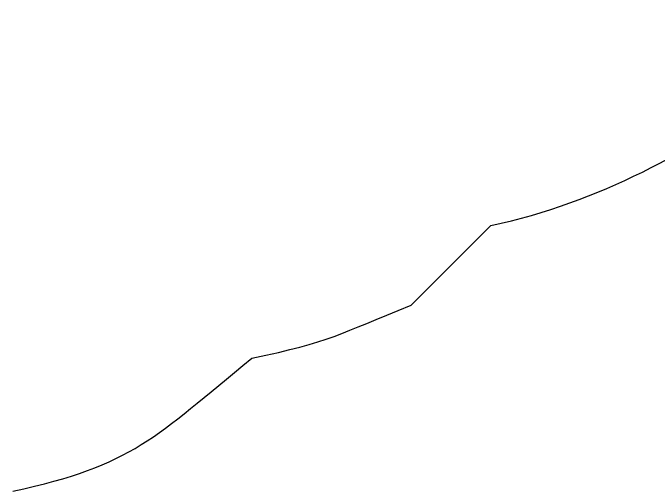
# Model space of a CAD drawing. Extents: x -149 to 150, y -212 to 234.
# Drawn here: x -92.038 to -89.98, y -18.783 to -17.259 of the extents above; entities that cross this region are included whole.
import ezdxf

# ---------------------------------------------------------------- set-up
doc = ezdxf.new("R2010")
doc.units = 0
doc.header["$MEASUREMENT"] = 0
doc.layers.add('EBENE_1', color=7, linetype='CONTINUOUS')

msp = doc.modelspace()

# ---------------------------------------------------------------- linework, layer by layer
at = {"layer": 'EBENE_1', "color": 250}
msp.add_open_spline([(-92.038, -18.7828), (-91.6535, -18.7017), (-91.585, -18.6102), (-91.2759, -18.3595), (-91.2759, -18.3595), (-91.0231, -18.3062), (-90.9992, -18.2828), (-90.7679, -18.1901), (-90.7679, -18.1901), (-90.7679, -18.1901), (-90.5139, -17.9362), (-90.5139, -17.9362), (-90.5139, -17.9362), (-90.1574, -17.8611), (-89.8919, -17.6981), (-89.5826, -17.5128), (-89.5826, -17.5128), (-89.5826, -17.5128), (-88.7359, -17.5128), (-88.7359, -17.5128), (-88.7359, -17.5128), (-88.6627, -17.4874), (-88.0596, -17.2588), (-88.0586, -17.2588), (-88.0586, -17.2588), (-88.0586, -17.2588), (-87.6352, -17.2587), (-87.6352, -17.2587), (-87.6352, -17.2587), (-87.6301, -17.2612), (-87.3954, -17.3384), (-87.3812, -17.3435), (-87.3812, -17.3435), (-87.3812, -17.3435), (-87.0426, -17.3434), (-87.0426, -17.3434), (-87.0426, -17.3434), (-87.0374, -17.3457), (-86.8027, -17.4231), (-86.7886, -17.4281), (-86.7886, -17.4281), (-86.7886, -17.4281), (-86.5346, -17.4282), (-86.5346, -17.4282), (-86.5346, -17.4282), (-86.5295, -17.4305), (-86.2947, -17.5076), (-86.2807, -17.5128), (-86.2807, -17.5128), (-86.2807, -17.5128), (-85.9419, -17.5127), (-85.9419, -17.5127), (-85.9419, -17.5127), (-85.9368, -17.5152), (-85.7022, -17.5923), (-85.6879, -17.5975), (-85.6879, -17.5975), (-85.6879, -17.5975), (-85.0106, -17.5975), (-85.0106, -17.5975), (-85.0106, -17.5975), (-84.5623, -17.7428), (-84.0195, -17.7908), (-83.5712, -17.9361), (-83.5712, -17.9361), (-83.5712, -17.9361), (-83.2326, -17.9362), (-83.2326, -17.9362)], degree=3, knots=[0, 0, 0, 0, 0.055556, 0.055556, 0.055556, 0.055556, 0.111111, 0.111111, 0.111111, 0.111111, 0.166667, 0.166667, 0.166667, 0.166667, 0.222222, 0.222222, 0.222222, 0.222222, 0.277778, 0.277778, 0.277778, 0.277778, 0.333333, 0.333333, 0.333333, 0.333333, 0.388889, 0.388889, 0.388889, 0.388889, 0.444444, 0.444444, 0.444444, 0.444444, 0.5, 0.5, 0.5, 0.5, 0.555556, 0.555556, 0.555556, 0.555556, 0.611111, 0.611111, 0.611111, 0.611111, 0.666667, 0.666667, 0.666667, 0.666667, 0.722222, 0.722222, 0.722222, 0.722222, 0.777778, 0.777778, 0.777778, 0.777778, 0.833333, 0.833333, 0.833333, 0.833333, 0.888889, 0.888889, 0.888889, 0.888889, 1, 1, 1, 1], dxfattribs=at)

doc.saveas('drawing.dxf')
